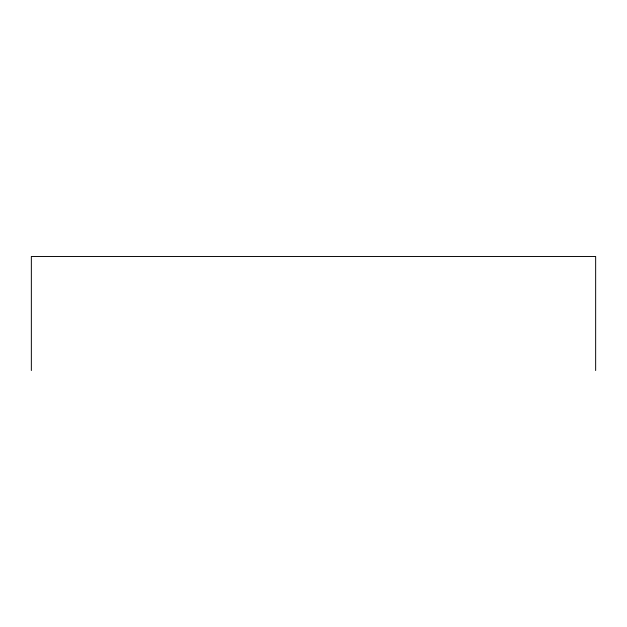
<?xml version="1.0" encoding="UTF-8"?>
<svg xmlns="http://www.w3.org/2000/svg" width="627" height="627" viewBox="0 0 627 627"><rect width="100%" height="100%" fill="white"/><g stroke="black" fill="none" stroke-linecap="round" stroke-linejoin="round"><path stroke-width="0.94" d="M595.65 370.526L595.65 256.474L31.35 256.474L31.35 370.526"/></g></svg>
